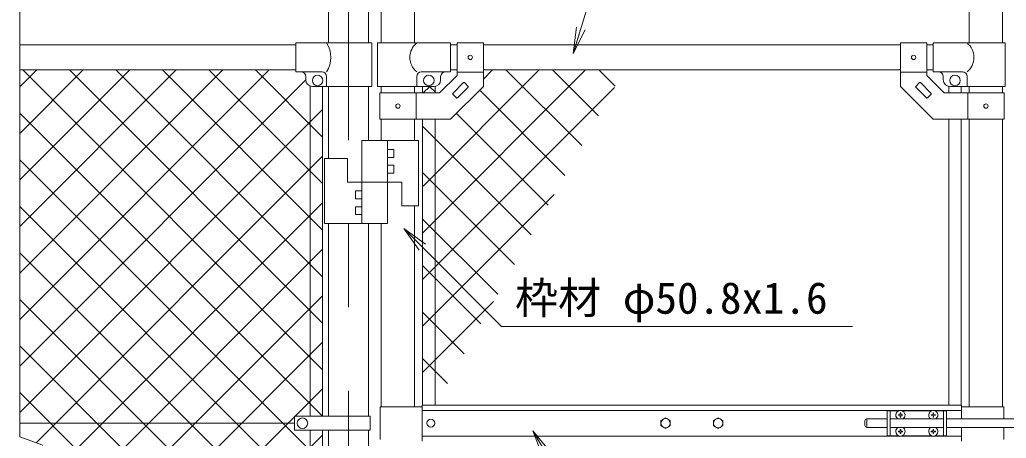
# Model space of a CAD drawing. Units: millimetres, scale not verified. Extents: x -4200 to 4200, y -2970 to 2970.
# Drawn here: x -16 to 1485, y 13 to 650 of the extents above; entities that cross this region are included whole.
import ezdxf
from ezdxf.enums import TextEntityAlignment as Align

# ---------------------------------------------------------------- set-up
doc = ezdxf.new("R2010")
doc.units = ezdxf.units.MM
doc.header["$LTSCALE"] = 20
doc.linetypes.add('USER1', pattern=[50.8, 31.75, -6.35, 6.35, -6.35])
for name, color, linetype, lineweight in [('0-0_D-STR-TXT', 7, 'Continuous', 9), ('0-4_D-BMK', 2, 'USER1', 13), ('0-5_D-STR1', 1, 'Continuous', 18), ('0-8_D-STR3', 3, 'Continuous', 13), ('0-9_D-STR-DIM', 7, 'Continuous', 9), ('0-A_0', 7, 'Continuous', 9), ('0-B_D-STR2', 7, 'Continuous', 9)]:
    doc.layers.add(name, color=color, linetype=linetype, lineweight=lineweight)
doc.styles.add('ＭＳ ゴシック', font='')
doc.styles.get('ＭＳ ゴシック').set_extended_font_data('MS Gothic')

# ---------------------------------------------------------------- blocks, each defined once
blk = doc.blocks.new('MLeader5')
at = {"layer": '0-0_D-STR-TXT'}
blk.add_line((779, -13.13), (764.77, 24.84), dxfattribs=at)
for points in [[(790.54, -6.46), (764.77, 24.84), (784.77, -9.8)], [(784.77, -9.8), (844.16, -112.66), (1152.08, -112.66), (1159.28, -112.66)]]:
    blk.add_lwpolyline(points, dxfattribs=at)
blk = doc.blocks.new('MLeader6')
at = {"layer": '0-0_D-STR-TXT'}
blk.add_line((591.91, 299.21), (568.35, 332.21), dxfattribs=at)
for points in [[(601.34, 308.64), (568.35, 332.21), (596.63, 303.92)], [(596.63, 303.92), (717.07, 183.44), (1243.3, 183.44), (1250.5, 183.44)]]:
    blk.add_lwpolyline(points, dxfattribs=at)
blk = doc.blocks.new('_Open')
at = {"layer": '0-A_0'}
blk.add_line((-20, 3.33), (0, 0), dxfattribs=at)
blk.add_lwpolyline([(-20, -3.33), (0, 0), (-20, 0)], dxfattribs=at)

msp = doc.modelspace()

# ---------------------------------------------------------------- linework, layer by layer
at = {"layer": '0-0_D-STR-TXT'}
msp.add_lwpolyline([(1383.78, 747.04), (871.72, 747.04), (826.36, 600.08)], dxfattribs=at)
at = {"layer": '0-4_D-BMK'}
msp.add_line((484.22, 1101.52), (484.22, -868.63), dxfattribs=at)
at = {"layer": '0-5_D-STR1'}
for p, q in [((453.97, 1050.37), (453.97, 614.37)), ((514.47, 1050.37), (514.47, 614.37)), ((533.97, 1050.37), (533.97, 614.37)), ((584.77, 1050.37), (584.77, 614.37)), ((1428.17, 1050.37), (1428.17, 614.37)), ((1478.97, 1050.37), (1478.97, 614.37)), ((404.22, 611.37), (-15.78, 611.37)), ((649.37, 611.37), (639.37, 611.37)), ((1323.57, 611.37), (689.37, 611.37)), ((1373.57, 611.37), (1363.57, 611.37)), ((404.22, 573.37), (-15.78, 573.37)), ((649.37, 573.37), (639.37, 573.37)), ((1323.57, 573.37), (689.37, 573.37)), ((1373.57, 573.37), (1363.57, 573.37)), ((453.97, 548.37), (453.97, 438.87)), ((514.47, 548.37), (514.47, 465.87)), ((533.97, 548.37), (533.97, 538.37)), ((584.77, 548.37), (584.77, 538.37)), ((1428.17, 548.37), (1428.17, 538.37)), ((1478.97, 548.37), (1478.97, 538.37)), ((533.97, 498.37), (533.97, 465.87)), ((584.77, 498.37), (584.77, 465.87)), ((1428.17, 498.37), (1428.17, 61.37)), ((1478.97, 498.37), (1478.97, 61.37)), ((584.77, 366.87), (584.77, 61.37)), ((453.97, 339.87), (453.97, 46.87)), ((514.47, 339.87), (514.47, 46.87)), ((533.97, 339.87), (533.97, 61.37)), ((453.97, 25.87), (453.97, -317.23)), ((514.47, 25.87), (514.47, -290.23))]:
    msp.add_line(p, q, dxfattribs=at)
at = {"layer": '0-8_D-STR3'}
for p, q in [((519.92, 614.37), (404.22, 614.37)), ((404.22, 570.37), (404.22, 614.37)), ((519.92, 548.37), (519.92, 614.37)), ((639.37, 614.37), (528.42, 614.37)), ((528.42, 614.37), (528.42, 548.37)), ((639.37, 570.37), (639.37, 614.37)), ((649.37, 614.62), (649.37, 564.94)), ((649.37, 614.62), (689.37, 614.62)), ((689.37, 614.62), (689.37, 548.37)), ((1323.57, 614.62), (1323.57, 548.37)), ((1363.57, 614.62), (1323.57, 614.62)), ((1363.57, 614.62), (1363.57, 564.94)), ((1373.57, 614.37), (1482.92, 614.37)), ((1373.57, 570.37), (1373.57, 614.37)), ((1482.92, 614.37), (1482.92, 548.37)), ((443.82, 570.37), (404.22, 570.37)), ((639.37, 570.37), (594.92, 570.37)), ((1373.57, 570.37), (1418.02, 570.37)), ((419.22, 558.37), (419.22, 563.37)), ((450.82, 548.37), (450.82, 563.37)), ((587.92, 548.37), (587.92, 563.37)), ((622.8, 538.37), (649.37, 564.94)), ((624.37, 558.37), (624.37, 563.37)), ((649.37, 570.12), (689.37, 570.12)), ((1363.57, 570.12), (1323.57, 570.12)), ((1390.13, 538.37), (1363.57, 564.94)), ((1388.57, 558.37), (1388.57, 563.37)), ((1425.02, 548.37), (1425.02, 563.37)), ((425.72, 549), (425.72, 46.87)), ((519.92, 548.37), (429.22, 548.37)), ((444.72, 548.37), (444.72, 46.87)), ((528.42, 548.37), (614.37, 548.37)), ((596.87, 548.37), (596.87, 538.37)), ((615.87, 548.37), (615.87, 538.37)), ((642.7, 537.77), (658.96, 554.03)), ((649.77, 530.7), (666.03, 546.96)), ((660.38, 554.03), (666.03, 548.38)), ((1352.55, 554.03), (1346.9, 548.38)), ((1363.16, 530.7), (1346.9, 546.96)), ((1370.23, 537.77), (1353.97, 554.03)), ((1397.07, 548.37), (1397.07, 538.37)), ((1482.92, 548.37), (1398.57, 548.37)), ((1416.07, 548.37), (1416.07, 538.37)), ((531.67, 538.37), (622.8, 538.37)), ((531.67, 538.37), (531.67, 498.37)), ((587.07, 538.37), (587.07, 498.37)), ((642.7, 536.36), (648.35, 530.7)), ((1370.23, 536.36), (1364.58, 530.7)), ((1481.27, 538.37), (1390.13, 538.37)), ((1425.87, 538.37), (1425.87, 498.37)), ((1481.27, 538.37), (1481.27, 498.37)), ((596.87, 498.37), (596.87, 63.87)), ((615.87, 498.37), (615.87, 63.87)), ((1397.07, 498.37), (1397.07, 63.87)), ((1416.07, 498.37), (1416.07, 63.87)), ((504.47, 465.87), (590.47, 465.87)), ((504.47, 465.87), (504.47, 339.87)), ((543.47, 465.87), (543.47, 339.87)), ((590.47, 465.87), (590.47, 366.87)), ((543.47, 452.37), (552.97, 452.37)), ((552.97, 452.37), (552.97, 440.37)), ((447.47, 438.87), (482.47, 438.87)), ((447.47, 438.87), (447.47, 339.87)), ((482.47, 438.87), (482.47, 402.87)), ((543.47, 440.37), (552.97, 440.37)), ((543.47, 428.37), (552.97, 428.37)), ((552.97, 428.37), (552.97, 416.37)), ((543.47, 416.37), (552.97, 416.37)), ((482.47, 402.87), (565.47, 402.87)), ((565.47, 402.87), (565.47, 366.87)), ((494.97, 377.37), (494.97, 389.37)), ((504.47, 389.37), (494.97, 389.37)), ((504.47, 377.37), (494.97, 377.37)), ((494.97, 353.37), (494.97, 365.37)), ((504.47, 365.37), (494.97, 365.37)), ((565.47, 366.87), (590.47, 366.87)), ((504.47, 353.37), (494.97, 353.37)), ((447.47, 339.87), (543.47, 339.87)), ((532.37, 61.37), (532.37, 11.37)), ((596.47, 61.37), (532.37, 61.37)), ((1416.47, 63.87), (596.47, 63.87)), ((596.47, 63.87), (596.47, 8.87)), ((1416.47, 63.87), (1416.47, 42.87)), ((1416.47, 61.37), (1481.07, 61.37)), ((1481.07, 61.37), (1481.07, 42.87)), ((402.22, 25.87), (402.22, 46.87)), ((402.22, 46.87), (517.02, 46.87)), ((517.02, 25.87), (517.02, 46.87)), ((1416.47, 55.87), (596.47, 55.87)), ((1303.57, 55.37), (1303.57, 17.37)), ((1320.97, 55.37), (1303.57, 55.37)), ((1308.07, 55.37), (1308.07, 17.37)), ((1320.42, 48.47), (1320.42, 48.87)), ((1321.71, 48.45), (1320.42, 48.47)), ((1323.17, 52.02), (1323.15, 50.72)), ((1323.17, 45.72), (1323.15, 47.01)), ((1323.96, 52.02), (1323.17, 52.02)), ((1323.96, 45.72), (1323.17, 45.72)), ((1323.96, 52.02), (1323.98, 50.72)), ((1323.96, 45.72), (1323.98, 47.01)), ((1325.42, 49.29), (1326.72, 49.26)), ((1370.97, 55.37), (1326.16, 55.37)), ((1326.72, 49.26), (1326.72, 48.87)), ((1371.71, 49.29), (1370.42, 49.26)), ((1370.42, 49.26), (1370.42, 48.87)), ((1373.17, 52.02), (1373.15, 50.72)), ((1373.17, 45.72), (1373.15, 47.01)), ((1373.96, 52.02), (1373.17, 52.02)), ((1373.96, 45.72), (1373.17, 45.72)), ((1373.96, 52.02), (1373.98, 50.72)), ((1373.96, 45.72), (1373.98, 47.01)), ((1375.42, 48.45), (1376.72, 48.47)), ((1393.57, 55.37), (1376.16, 55.37)), ((1376.72, 48.47), (1376.72, 48.87)), ((1389.07, 55.37), (1389.07, 17.37)), ((1393.57, 55.37), (1393.57, 17.37)), ((402.22, 36.37), (-15.78, 36.37)), ((1269.62, 39.87), (1269.62, 32.87)), ((1283.57, 42.87), (1272.62, 42.87)), ((1272.62, 42.87), (1272.62, 29.87)), ((1283.41, 42.87), (1303.57, 42.87)), ((1308.07, 42.87), (1389.07, 42.87)), ((1393.57, 42.87), (1574.87, 42.87)), ((402.22, 25.87), (517.02, 25.87)), ((425.72, 25.87), (425.72, -476.27)), ((444.72, 25.87), (444.72, -475.63)), ((1416.47, 16.87), (596.47, 16.87)), ((1283.57, 29.87), (1272.62, 29.87)), ((1283.41, 29.87), (1303.57, 29.87)), ((1320.97, 17.37), (1303.57, 17.37)), ((1308.07, 29.87), (1389.07, 29.87)), ((1320.42, 23.47), (1320.42, 23.87)), ((1321.71, 23.45), (1320.42, 23.47)), ((1323.17, 27.02), (1323.15, 25.72)), ((1323.17, 20.72), (1323.15, 22.01)), ((1323.96, 27.02), (1323.17, 27.02)), ((1323.96, 20.72), (1323.17, 20.72)), ((1323.96, 27.02), (1323.98, 25.72)), ((1323.96, 20.72), (1323.98, 22.01)), ((1325.42, 24.29), (1326.72, 24.26)), ((1325.42, 23.45), (1326.72, 23.47)), ((1370.97, 17.37), (1326.16, 17.37)), ((1326.72, 24.26), (1326.72, 23.87)), ((1326.72, 23.47), (1326.72, 23.87)), ((1371.71, 24.29), (1370.42, 24.26)), ((1370.42, 24.26), (1370.42, 23.87)), ((1373.17, 27.02), (1373.15, 25.72)), ((1373.17, 20.72), (1373.15, 22.01)), ((1373.96, 27.02), (1373.17, 27.02)), ((1373.96, 20.72), (1373.17, 20.72)), ((1373.96, 27.02), (1373.98, 25.72)), ((1373.96, 20.72), (1373.98, 22.01)), ((1375.42, 24.29), (1376.72, 24.26)), ((1375.42, 23.45), (1376.72, 23.47)), ((1393.57, 17.37), (1376.16, 17.37)), ((1376.72, 24.26), (1376.72, 23.87)), ((1376.72, 23.47), (1376.72, 23.87)), ((1393.57, 29.87), (1574.87, 29.87)), ((1416.47, 29.87), (1416.47, 8.87)), ((1481.07, 29.87), (1481.07, 11.37))]:
    msp.add_line(p, q, dxfattribs=at)
for points in [[(531.67, 498.37), (639.37, 498.37), (689.37, 548.37)], [(1481.27, 498.37), (1373.57, 498.37), (1323.57, 548.37)], [(1321.71, 49.29), (1320.42, 49.26), (1320.42, 48.87)], [(1325.42, 48.45), (1326.72, 48.47), (1326.72, 48.87)], [(1371.71, 48.45), (1370.42, 48.47), (1370.42, 48.87)], [(1375.42, 49.29), (1376.72, 49.26), (1376.72, 48.87)], [(1321.71, 24.29), (1320.42, 24.26), (1320.42, 23.87)], [(1371.71, 23.45), (1370.42, 23.47), (1370.42, 23.87)]]:
    msp.add_lwpolyline(points, dxfattribs=at)
for points in [[(966.47, 44.47), (959.45, 40.42), (959.45, 32.32), (966.47, 28.27), (973.48, 32.32), (973.48, 40.42)], [(1046.47, 44.47), (1039.45, 40.42), (1039.45, 32.32), (1046.47, 28.27), (1053.48, 32.32), (1053.48, 40.42)]]:
    msp.add_lwpolyline(points, close=True, dxfattribs=at)
for centre, radius in [((669.37, 592.37), 3.25), ((1343.57, 592.37), 3.25), ((437.22, 557.37), 8), ((606.37, 557.37), 8), ((1406.57, 557.37), 8), ((559.37, 518.37), 3.25), ((1453.57, 518.37), 3.25), ((414.22, 36.37), 8), ((609.37, 36.37), 6), ((966.47, 36.37), 7.03), ((1046.47, 36.37), 7.03)]:
    msp.add_circle(centre, radius, dxfattribs=at)
for centre, radius, start, end in [((416.6, 592.37), 40.68, 327.25964, 32.74036), ((606.11, 592.37), 28.55, 129.59418, 230.40582), ((1406.82, 592.37), 28.55, 309.59418, 50.40582), ((412.22, 563.37), 7, 0, 90), ((443.82, 563.37), 7, 0, 90), ((594.92, 563.37), 7, 90, 180), ((631.37, 563.37), 7, 90, 180), ((1381.57, 563.37), 7, 0, 90), ((1418.02, 563.37), 7, 0, 90), ((429.22, 558.37), 10, 180, 270), ((614.37, 558.37), 10, 270, 0), ((1398.57, 558.37), 10, 180, 270), ((659.67, 553.33), 1, 45, 135), ((665.33, 547.67), 1, 315, 45), ((1347.6, 547.67), 1, 135, 225), ((1353.26, 553.33), 1, 45, 135), ((643.41, 537.06), 1, 135, 225), ((649.06, 531.41), 1, 225, 315), ((1363.87, 531.41), 1, 225, 315), ((1369.53, 537.06), 1, 315, 45), ((1323.57, 48.87), 7, 0, 180), ((1323.57, 48.87), 7, 180, 238.99728), ((1321.66, 50.77), 1.49, 270, 0), ((1321.66, 46.96), 1.49, 0, 90), ((1325.47, 50.77), 1.49, 180, 270), ((1325.47, 46.96), 1.49, 90, 180), ((1323.57, 48.87), 7, 301.00272, 0), ((1373.57, 48.87), 7, 0, 180), ((1373.57, 48.87), 7, 180, 238.99728), ((1371.66, 50.77), 1.49, 270, 0), ((1371.66, 46.96), 1.49, 0, 90), ((1375.47, 50.77), 1.49, 180, 270), ((1375.47, 46.96), 1.49, 90, 180), ((1373.57, 48.87), 7, 301.00272, 0), ((1272.62, 39.87), 3, 90, 180), ((1272.62, 32.87), 3, 180, 270), ((1323.57, 23.87), 7, 121.00272, 180), ((1323.57, 23.87), 7, 180, 0), ((1321.66, 25.77), 1.49, 270, 0), ((1321.66, 21.96), 1.49, 0, 90), ((1325.47, 25.77), 1.49, 180, 270), ((1325.47, 21.96), 1.49, 90, 180), ((1323.57, 23.87), 7, 0, 58.99728), ((1373.57, 23.87), 7, 121.00272, 180), ((1373.57, 23.87), 7, 180, 0), ((1371.66, 25.77), 1.49, 270, 0), ((1371.66, 21.96), 1.49, 0, 90), ((1375.47, 25.77), 1.49, 180, 270), ((1375.47, 21.96), 1.49, 90, 180), ((1373.57, 23.87), 7, 0, 58.99728)]:
    msp.add_arc(centre, radius, start, end, dxfattribs=at)
at = {"layer": '0-9_D-STR-DIM'}
for p in [(-15.78, 1101.52), (19.45, 2.77)]:
    msp.add_line(p, (-15.78, 15.59), dxfattribs=at)
at = {"layer": '0-B_D-STR2'}
for p, q in [((-15.78, 193.91), (363.67, 573.37)), ((-15.78, 264.62), (292.96, 573.37)), ((-15.78, 335.34), (222.25, 573.37)), ((-15.78, 406.05), (151.54, 573.37)), ((-15.78, 476.76), (80.83, 573.37)), ((-15.78, 547.47), (10.12, 573.37)), ((444.72, 117.64), (-11.02, 573.37)), ((444.72, 188.35), (59.69, 573.37)), ((444.72, 259.06), (130.41, 573.37)), ((444.72, 329.77), (201.12, 573.37)), ((444.72, 400.48), (271.83, 573.37)), ((444.72, 471.19), (342.54, 573.37)), ((596.87, 325.38), (844.85, 573.37)), ((597.64, 396.87), (774.14, 573.37)), ((689.37, 559.3), (703.43, 573.37)), ((838.83, 458.26), (723.72, 573.37)), ((864.37, 503.43), (794.43, 573.37)), ((889.91, 548.6), (865.14, 573.37)), ((-15.78, 123.2), (419.22, 558.2)), ((596.87, 254.67), (888.75, 546.56)), ((597.72, 538.37), (607.72, 548.37)), ((617.3, 538.37), (607.3, 548.37)), ((813.3, 413.08), (683.69, 542.69)), ((-15.78, 52.49), (444.72, 512.99)), ((444.72, 46.93), (-15.78, 507.43)), ((787.76, 367.91), (648.33, 507.34)), ((762.22, 322.74), (596.87, 488.09)), ((444.72, -23.79), (-15.78, 436.71)), ((9, 6.57), (444.72, 442.28)), ((736.68, 277.57), (596.87, 417.38)), ((596.87, 183.96), (796.78, 383.87)), ((-15.78, -88.93), (444.72, 371.57)), ((444.72, -94.5), (-15.78, 366)), ((711.14, 232.39), (596.87, 346.67)), ((-15.78, -159.64), (444.72, 300.86)), ((444.72, -165.21), (-15.78, 295.29)), ((685.6, 187.22), (596.87, 275.96)), ((-15.78, -230.35), (444.72, 230.15)), ((444.72, -235.92), (-15.78, 224.58)), ((596.87, 113.25), (704.81, 221.19)), ((660.07, 142.05), (596.87, 205.25)), ((444.72, -306.63), (-15.78, 153.87)), ((-15.36, -300.63), (444.72, 159.44)), ((634.53, 96.88), (596.87, 134.54)), ((-15.78, -371.77), (444.72, 88.73)), ((444.72, -377.34), (-15.78, 83.16)), ((-15.78, -442.48), (444.72, 18.02))]:
    msp.add_line(p, q, dxfattribs=at)

# ---------------------------------------------------------------- block references
at = {"layer": '0-0_D-STR-TXT', "xscale": 2, "yscale": 2, "rotation": 252.84683}
msp.add_blockref('_Open', (825.77, 598.17), dxfattribs=at)
at = {"layer": '0-0_D-STR-TXT'}
for name in ['MLeader6', 'MLeader5']:
    msp.add_blockref(name, (0, 0), dxfattribs=at)

# ---------------------------------------------------------------- texts
at = {"layer": '0-0_D-STR-TXT', "style": 'ＭＳ ゴシック'}
msp.add_text('枠材 φ50.8x1.6', height=48.09, dxfattribs=at).set_placement((737.39, 188.33), align=Align.BOTTOM_LEFT)

doc.saveas('drawing.dxf')
